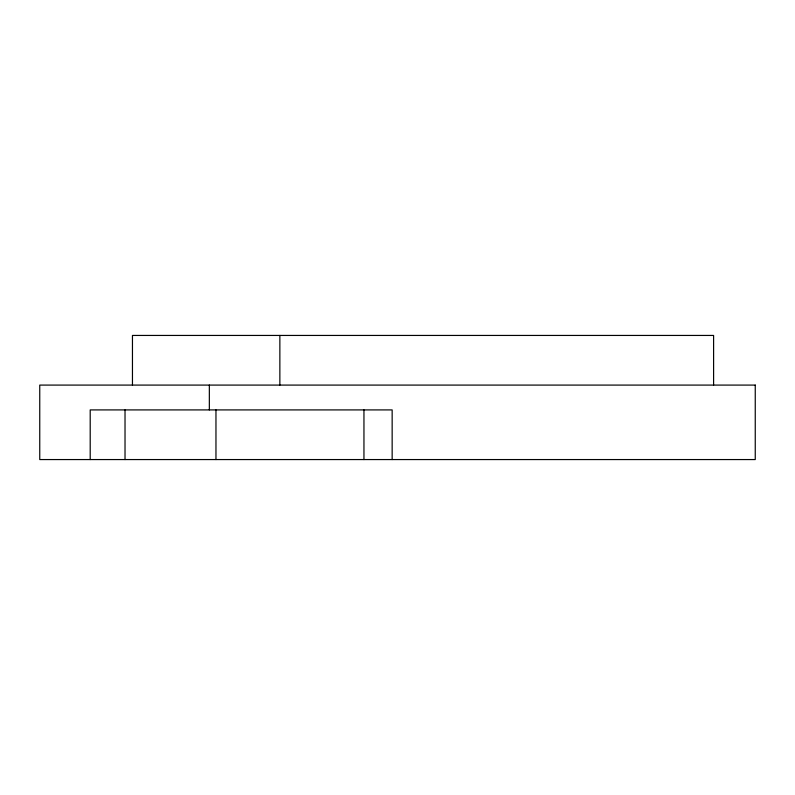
<?xml version="1.0" encoding="UTF-8"?>
<svg xmlns="http://www.w3.org/2000/svg" width="795" height="795" viewBox="0 0 795 795"><rect width="100%" height="100%" fill="white"/><g stroke="black" fill="none" stroke-linecap="round" stroke-linejoin="round"><path stroke-width="1.19" d="M713.602 385.088L713.602 335.44L132.457 335.44L132.457 385.088M392.154 459.56L392.154 409.912L90.203 409.912L90.203 459.56M363.951 409.912L363.951 459.56M279.86 335.44L279.86 385.088M215.962 409.912L215.962 459.56M209.343 385.088L209.343 409.912M125.024 409.912L125.024 459.56M755.25 385.088L39.75 385.088L39.75 459.56L755.25 459.56L755.25 385.088"/></g></svg>
